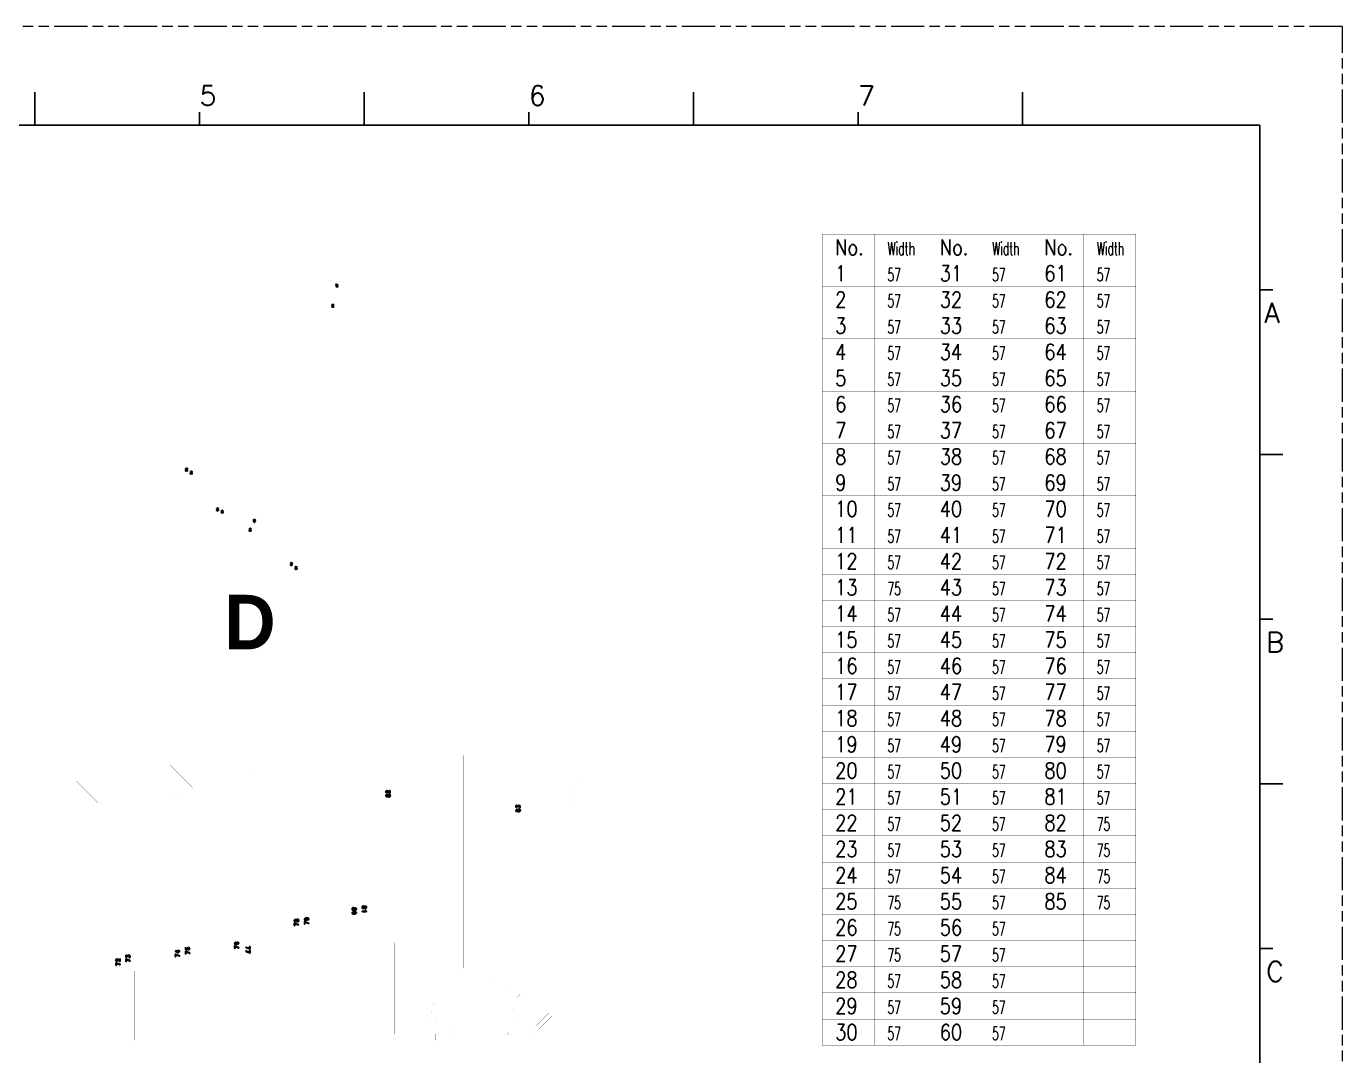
# Model space of a CAD drawing. Extents: x -945 to -170, y -475 to 73.
# Drawn here: x -547.6 to -170.1, y -222.1 to 73 of the extents above; entities that cross this region are included whole.
import ezdxf

# ---------------------------------------------------------------- set-up
doc = ezdxf.new("R2010")
doc.units = 0
doc.linetypes.add('PHANTOM', pattern=[29.5, 9.5, -1.5, 3, -1.5, 3, -1.5, 9.5])
doc.layers.get('0').update_dxf_attribs({"color": 9})
doc.layers.add('0PAPERF', color=2, linetype='PHANTOM', lineweight=0, plot=False)
for name, color, linetype in [('biaozhu3', 6, 'Continuous'), ('d_area', 1, 'Continuous'), ('h_area', 2, 'Continuous')]:
    doc.layers.add(name, color=color, linetype=linetype)
doc.layers.add('DIM', color=3, linetype='Continuous', lineweight=5)
doc.styles.add('SIMPLEX', font='simplex.shx')
doc.styles.get("Standard").update_dxf_attribs({"font": 'txt.shx'})

# ---------------------------------------------------------------- blocks, each defined once
blk = doc.blocks.new('PAD_R6')
at = {"layer": 'biaozhu3', "const_width": 0.5}
blk.add_lwpolyline([(0.25, 0, 1), (-0.25, 0, 1)], format="xyb", close=True, dxfattribs=at)
blk = doc.blocks.new('PAD_R12')
at = {"layer": 'biaozhu3', "const_width": 0.5}
blk.add_lwpolyline([(0.25, 0, 1), (-0.25, 0, 1)], format="xyb", close=True, dxfattribs=at)
blk = doc.blocks.new('PAD_R2')
at = {"layer": 'h_area', "const_width": 0.5}
blk.add_lwpolyline([(0.25, 0, 1), (-0.25, 0, 1)], format="xyb", close=True, dxfattribs=at)

msp = doc.modelspace()

# ---------------------------------------------------------------- linework, layer by layer
for p, q in [((-545.13, 44.66), (-545.13, 54.1)), ((-450.72, 44.66), (-450.72, 54.1)), ((-356.3, 44.66), (-356.3, 54.1)), ((-261.88, 44.66), (-261.88, 54.1)), ((-497.92, 44.66), (-497.92, 48.43)), ((-403.51, 44.66), (-403.51, 48.43)), ((-309.09, 44.66), (-309.09, 48.43)), ((-193.9, 44.66), (-922.8, 44.66)), ((-193.9, -459.53), (-193.9, 44.66)), ((-193.9, -2.55), (-190.13, -2.55)), ((-193.9, -49.76), (-187.29, -49.76)), ((-193.9, -96.97), (-190.13, -96.97)), ((-193.9, -144.18), (-187.29, -144.18)), ((-193.9, -191.38), (-190.13, -191.38))]:
    msp.add_line(p, q)
at = {"layer": '0PAPERF'}
for p, q in [((-170.11, 72.99), (-944.51, 72.99)), ((-170.11, -474.63), (-170.11, 72.99))]:
    msp.add_line(p, q, dxfattribs=at)
at = {"layer": 'biaozhu3', "linetype": 'Continuous', "const_width": 0.075}
for points in [[(-319.4, 13.42), (-319.4, -219.08)], [(-319.4, 13.42), (-229.4, 13.42)], [(-304.4, 13.42), (-304.4, -219.08)], [(-289.4, 13.42), (-289.4, -219.08)], [(-274.4, 13.42), (-274.4, -219.08)], [(-259.4, 13.42), (-259.4, -219.08)], [(-244.4, 13.42), (-244.4, -219.08)], [(-229.4, 13.42), (-229.4, -219.08)], [(-319.4, 5.92), (-229.4, 5.92)], [(-319.4, -1.58), (-229.4, -1.58)], [(-319.4, -9.08), (-229.4, -9.08)], [(-319.4, -16.58), (-229.4, -16.58)], [(-319.4, -24.08), (-229.4, -24.08)], [(-319.4, -31.58), (-229.4, -31.58)], [(-319.4, -39.08), (-229.4, -39.08)], [(-319.4, -46.58), (-229.4, -46.58)], [(-319.4, -54.08), (-229.4, -54.08)], [(-319.4, -61.58), (-229.4, -61.58)], [(-319.4, -69.08), (-229.4, -69.08)], [(-319.4, -76.58), (-229.4, -76.58)], [(-319.4, -84.08), (-229.4, -84.08)], [(-319.4, -91.58), (-229.4, -91.58)], [(-319.4, -99.08), (-229.4, -99.08)], [(-319.4, -106.58), (-229.4, -106.58)], [(-319.4, -114.08), (-229.4, -114.08)], [(-319.4, -121.58), (-229.4, -121.58)], [(-319.4, -129.08), (-229.4, -129.08)], [(-319.4, -136.58), (-229.4, -136.58)], [(-319.4, -144.08), (-229.4, -144.08)], [(-319.4, -151.58), (-229.4, -151.58)], [(-319.4, -159.08), (-229.4, -159.08)], [(-319.4, -166.58), (-229.4, -166.58)], [(-319.4, -174.08), (-229.4, -174.08)], [(-319.4, -181.58), (-229.4, -181.58)], [(-319.4, -189.08), (-229.4, -189.08)], [(-319.4, -196.58), (-229.4, -196.58)], [(-319.4, -204.08), (-229.4, -204.08)], [(-319.4, -211.58), (-229.4, -211.58)], [(-319.4, -219.08), (-229.4, -219.08)]]:
    msp.add_lwpolyline(points, dxfattribs=at)
at = {"layer": 'd_area'}
for p, q in [((-458.65, -1.56), (-458.47, -1.67)), ((-459.77, -6.76), (-459.77, -6.87)), ((-459.59, -6.87), (-459.77, -6.76)), ((-459.77, -6.87), (-459.59, -6.87)), ((-492.64, -65.22), (-492.82, -65.11)), ((-492.82, -65.11), (-492.82, -65.22)), ((-492.82, -65.22), (-492.64, -65.22)), ((-491.29, -65.92), (-491.47, -65.81)), ((-491.47, -65.81), (-491.47, -65.92)), ((-491.47, -65.92), (-491.29, -65.92)), ((-483.26, -71.07), (-483.44, -70.97)), ((-483.44, -70.97), (-483.44, -71.07)), ((-483.44, -71.07), (-483.26, -71.07)), ((-482.32, -69.04), (-482.14, -69.15)), ((-471.45, -80.9), (-471.63, -80.79)), ((-471.63, -80.79), (-471.63, -80.9)), ((-471.63, -80.9), (-471.45, -80.9)), ((-471.45, -81.43), (-471.63, -81.32)), ((-471.63, -81.32), (-471.63, -81.43)), ((-471.63, -81.43), (-471.45, -81.43)), ((-470.1, -82.01), (-470.28, -81.9)), ((-470.28, -81.9), (-470.28, -82.01)), ((-470.28, -82.01), (-470.1, -82.01))]:
    msp.add_line(p, q, dxfattribs=at)
at = {"layer": 'd_area', "linetype": 'Continuous', "const_width": 0.0015}
for points in [[(-515.29, -84.69), (-515.29, 2.78), (-450.38, 2.78), (-450.38, -84.69)], [(-501.79, -84.69), (-501.79, 2.78), (-501.36, 2.78), (-501.36, -84.69)], [(-500.43, -84.69), (-500.43, 2.78), (-500.01, 2.78), (-500.01, -84.69)], [(-493.06, -84.69), (-493.06, 2.78), (-492.63, 2.78), (-492.63, -84.69)], [(-491.71, -84.69), (-491.71, 2.78), (-491.28, 2.78), (-491.28, -84.69)], [(-483.68, -84.69), (-483.68, 2.78), (-483.25, 2.78), (-483.25, -84.69)], [(-482.33, -84.69), (-482.33, 2.78), (-481.9, 2.78), (-481.9, -84.69)], [(-471.87, -84.69), (-471.87, 2.78), (-471.45, 2.78), (-471.45, -84.69)], [(-470.52, -84.69), (-470.52, 2.78), (-470.09, 2.78), (-470.09, -84.69)], [(-460.01, -84.69), (-460.01, 2.78), (-459.59, 2.78), (-459.59, -84.69)], [(-458.66, -84.69), (-458.66, 2.78), (-458.23, 2.78), (-458.23, -84.69)], [(-457.62, -84.69), (-457.62, -38.49), (-457.62, -38.3), (-457.62, 2.78), (-450.38, 2.78), (-450.38, -84.69)]]:
    msp.add_lwpolyline(points, close=True, dxfattribs=at)
for points in [[(-508.79, -84.69), (-508.79, -38.49), (-508.79, -38.3), (-508.79, 2.78), (-502.4, 2.78), (-502.4, -38.3)], [(-499.39, -84.69), (-499.39, -38.49), (-499.39, -38.3), (-499.39, 2.78), (-493.67, 2.78), (-493.67, -38.3)], [(-490.67, -84.69), (-490.67, -38.49), (-490.67, -38.3), (-490.67, 2.78), (-484.3, 2.78), (-484.3, -38.3)], [(-481.29, -84.69), (-481.29, -38.49), (-481.29, -38.3), (-481.29, 2.78), (-472.49, 2.78), (-472.49, -38.3)], [(-469.48, -84.69), (-469.48, -38.49), (-469.48, -38.3), (-469.48, 2.78), (-460.63, 2.78), (-460.63, -38.3)], [(-502.4, -38.49), (-502.4, -84.69), (-508.79, -84.69)], [(-502.4, -38.3), (-502.4, -38.49)], [(-493.67, -38.49), (-493.67, -84.69), (-499.39, -84.69)], [(-493.67, -38.3), (-493.67, -38.49)], [(-484.3, -38.49), (-484.3, -84.69), (-490.67, -84.69)], [(-484.3, -38.3), (-484.3, -38.49)], [(-472.49, -38.49), (-472.49, -84.69), (-481.29, -84.69)], [(-472.49, -38.3), (-472.49, -38.49)], [(-460.63, -38.49), (-460.63, -84.69), (-469.48, -84.69)], [(-460.63, -38.3), (-460.63, -38.49)]]:
    msp.add_lwpolyline(points, dxfattribs=at)
at = {"layer": 'd_area', "linetype": 'Continuous'}
for points in [[(-458.82, -1.21), (-458.82, -0.91, -0.539035), (-458.77, -0.87), (-458.24, -1.09, -1), (-458.27, -1.16), (-458.75, -0.96)], [(-458.75, -0.96), (-458.75, -1.21, -1), (-458.82, -1.21)], [(-460.02, -7.39, -0.379215), (-459.68, -7.2, -0.575806), (-459.45, -7.49, -0.205462), (-459.47, -7.51), (-459.52, -7.53)], [(-459.66, -7.28, -0.597481), (-459.8, -7.55, -0.359221), (-460.02, -7.4, -0.094664), (-460.02, -7.39)], [(-459.52, -7.53, -1.487402), (-459.52, -7.44, 0.775203), (-459.66, -7.28)], [(-501.69, -53.95, -0.647895), (-501.94, -53.9, -0.094664), (-501.95, -53.89)], [(-501.95, -54.48), (-501.95, -54.24, -0.595465), (-501.89, -54.21), (-501.75, -54.3, -1.208199), (-501.42, -54.53)], [(-501.87, -54.31), (-501.87, -54.48, -1), (-501.95, -54.48)], [(-501.74, -53.79, 0.610075), (-501.87, -53.81), (-501.87, -53.88)], [(-501.48, -54.27, 0.372811), (-501.67, -54.31), (-501.67, -54.37, -0.595465), (-501.73, -54.4), (-501.87, -54.31)], [(-501.42, -54.53), (-501.47, -54.55, -1), (-501.5, -54.48, 0.637647), (-501.48, -54.27)], [(-500.59, -54.7, -0.37936), (-500.25, -54.51, -0.57702), (-500.02, -54.8, -0.205462), (-500.04, -54.82), (-500.09, -54.84)], [(-500.23, -54.59, -0.597427), (-500.37, -54.87, -0.35893), (-500.59, -54.71, -0.094664), (-500.59, -54.7)], [(-500.59, -55.31), (-500.59, -55.08, -0.595465), (-500.54, -55.04), (-500.39, -55.14, -1.208199), (-500.07, -55.37)], [(-500.52, -55.14), (-500.52, -55.31, -1), (-500.59, -55.31)], [(-500.12, -55.11, 0.372811), (-500.32, -55.15), (-500.32, -55.2, -0.595465), (-500.38, -55.24), (-500.52, -55.14)], [(-500.09, -54.84, -1.487156), (-500.09, -54.76, 0.775566), (-500.23, -54.59)], [(-500.07, -55.37), (-500.12, -55.39, -1), (-500.15, -55.32, 0.637647), (-500.12, -55.11)], [(-493.07, -65.74, -0.384702), (-492.73, -65.54, -0.472799), (-492.47, -65.76)], [(-492.47, -65.76, -0.401951), (-493.04, -65.82), (-493.07, -65.76, -0.094664), (-493.07, -65.74)], [(-491.68, -66.48, -1), (-491.68, -66.4), (-491.26, -66.4)], [(-491.29, -66.35, -1.522174), (-491.2, -66.35), (-491.13, -66.41, -0.70035), (-491.16, -66.48), (-491.68, -66.48)], [(-491.26, -66.4, -0.067502), (-491.26, -66.4), (-491.29, -66.35)], [(-483.69, -71.72), (-483.69, -71.42, -0.649857), (-483.63, -71.39), (-483.38, -71.61, 0.341965), (-483.17, -71.61)], [(-483.62, -71.5), (-483.62, -71.72, -1), (-483.69, -71.72)], [(-483.1, -71.63, -0.421669), (-483.43, -71.67), (-483.62, -71.5)], [(-483.17, -71.61, 0.57097), (-483.26, -71.48, -1), (-483.26, -71.41)], [(-482.49, -68.65), (-482.49, -68.41, -0.595465), (-482.43, -68.38), (-482.29, -68.47, -1.208199), (-481.96, -68.7)], [(-482.42, -68.48), (-482.42, -68.65, -1), (-482.49, -68.65)], [(-482.02, -68.44, 0.372811), (-482.22, -68.48), (-482.22, -68.54, -0.595465), (-482.27, -68.57), (-482.42, -68.48)], [(-481.96, -68.7), (-482.01, -68.72, -1), (-482.04, -68.65, 0.637647), (-482.02, -68.44)], [(-470.4, -82.6, 0.819199), (-470.22, -82.41, -0.735183), (-470.19, -82.34), (-469.97, -82.36, -0.388557), (-469.93, -82.4), (-469.93, -82.61, -1), (-470.01, -82.61), (-470.01, -82.43), (-470.12, -82.42, -0.644358), (-470.35, -82.69), (-470.43, -82.67, -0.112045), (-470.44, -82.66), (-470.49, -82.62, -0.126661), (-470.5, -82.61), (-470.53, -82.54, -0.094664), (-470.53, -82.53)], [(-470.41, -82.32, -1), (-470.38, -82.39, 0.637647), (-470.4, -82.6)]]:
    msp.add_lwpolyline(points, format="xyb", dxfattribs=at)
for points in [[(-458.8, -1.55, -0.761025), (-458.78, -1.48), (-458.47, -1.48), (-458.47, -1.41, -1), (-458.4, -1.41), (-458.4, -1.48), (-458.26, -1.48, -1), (-458.26, -1.56), (-458.4, -1.56), (-458.4, -1.73, -0.589154), (-458.45, -1.76)], [(-459.99, -6.94, -1), (-459.99, -6.87), (-459.85, -6.87), (-459.85, -6.69, -0.589154), (-459.79, -6.66), (-459.44, -6.87, -0.761025), (-459.46, -6.94), (-459.77, -6.94), (-459.77, -7.01, -1), (-459.85, -7.01), (-459.85, -6.94)], [(-493.03, -65.3, -1), (-493.03, -65.22), (-492.9, -65.22), (-492.9, -65.05, -0.589154), (-492.84, -65.02), (-492.49, -65.23, -0.761025), (-492.51, -65.3), (-492.82, -65.3), (-492.82, -65.37, -1), (-492.9, -65.37), (-492.9, -65.3)], [(-493, -65.74), (-492.98, -65.78, 0.272408), (-492.56, -65.78, 0.311748), (-492.56, -65.66, 0.272415), (-492.98, -65.66), (-493, -65.71)], [(-491.68, -66, -1), (-491.68, -65.92), (-491.54, -65.92), (-491.54, -65.74, -0.589154), (-491.49, -65.71), (-491.14, -65.93, -0.761025), (-491.16, -66), (-491.47, -66), (-491.47, -66.07, -1), (-491.54, -66.07), (-491.54, -66)], [(-483.66, -71.15, -1), (-483.66, -71.07), (-483.52, -71.07), (-483.52, -70.9, -0.589154), (-483.46, -70.87), (-483.11, -71.08, -0.761025), (-483.13, -71.15), (-483.44, -71.15), (-483.44, -71.22, -1), (-483.52, -71.22), (-483.52, -71.15)], [(-482.47, -69.03, -0.761025), (-482.45, -68.96), (-482.14, -68.96), (-482.14, -68.89, -1), (-482.07, -68.89), (-482.07, -68.96), (-481.93, -68.96, -1), (-481.93, -69.04), (-482.07, -69.04), (-482.07, -69.21, -0.589154), (-482.12, -69.25)], [(-471.85, -80.98, -1), (-471.85, -80.9), (-471.71, -80.9), (-471.71, -80.73, -0.589154), (-471.65, -80.69), (-471.3, -80.91, -0.761025), (-471.32, -80.98), (-471.63, -80.98), (-471.63, -81.05, -1), (-471.71, -81.05), (-471.71, -80.98)], [(-471.85, -81.5, -1), (-471.85, -81.43), (-471.71, -81.43), (-471.71, -81.25, -0.589154), (-471.65, -81.22), (-471.3, -81.43, -0.761025), (-471.32, -81.5), (-471.63, -81.5), (-471.63, -81.57, -1), (-471.71, -81.57), (-471.71, -81.5)], [(-470.49, -82.08, -1), (-470.49, -82.01), (-470.36, -82.01), (-470.36, -81.83, -0.589154), (-470.3, -81.8), (-469.95, -82.01, -0.761025), (-469.97, -82.08), (-470.28, -82.08), (-470.28, -82.15, -1), (-470.36, -82.15), (-470.36, -82.08)]]:
    msp.add_lwpolyline(points, format="xyb", close=True, dxfattribs=at)
for points in [[(-458.47, -1.67), (-458.47, -1.56), (-458.65, -1.56)], [(-482.14, -69.15), (-482.14, -69.04), (-482.32, -69.04)]]:
    msp.add_lwpolyline(points, dxfattribs=at)
at = {"layer": 'd_area'}
for centre, radius in [((-459.82, -7.38), 0.113), ((-501.54, -53.84), 0.114), ((-500.39, -54.69), 0.113)]:
    msp.add_circle(centre, radius, dxfattribs=at)
for centre, radius, start, end in [((-501.8, -53.84), 0.153, 44.4977, 195.9025), ((-501.8, -53.85), 0.0779, 204.1519, 43.2244), ((-501.53, -53.84), 0.195, 213.0455, 146.9545), ((-483.25, -71.57), 0.164, 337.0464, 92.2276), ((-470.36, -82.49), 0.177, 106.4928, 191.8565)]:
    msp.add_arc(centre, radius, start, end, dxfattribs=at)
at = {"layer": 'h_area'}
msp.add_line((-504.51, -192.17), (-504.13, -192.41), dxfattribs=at)
at = {"layer": 'h_area', "linetype": 'Continuous', "const_width": 0.0032}
for points in [[(-533.3, -217.68), (-533.3, -135.97), (-372.55, -135.97), (-372.55, -217.68), (-533.3, -217.68), (-533.3, -143.3)], [(-533.3, -137.36), (-533.3, -136.07)], [(-533.3, -141.44), (-533.3, -140.15)]]:
    msp.add_lwpolyline(points, dxfattribs=at)
for points in [[(-533.3, -136.07), (-518.17, -151.21, -0.199018), (-517.8, -152.1), (-517.8, -217.68), (-518.71, -217.68), (-518.71, -152.1, 0.199038), (-518.81, -151.85), (-533.3, -137.36)], [(-383.32, -135.97), (-388.86, -141.5, 0.198846), (-392.14, -149.42), (-392.14, -217.68), (-405.25, -217.68)], [(-405.25, -217.68), (-403.81, -216.25, -0.055617), (-402.64, -215.72, 0.115716), (-400.62, -214.46), (-396.85, -210.69, 0.175697), (-395.34, -207.46), (-395.32, -135.97), (-383.32, -135.97)], [(-533.3, -140.15), (-521.06, -152.4, -0.198918), (-520.69, -153.29), (-520.69, -217.68), (-521.6, -217.68), (-521.6, -153.29, 0.198957), (-521.7, -153.05), (-533.3, -141.44)], [(-533.3, -143.3), (-523.09, -153.51, -0.148094), (-522.91, -153.94), (-522.91, -217.68), (-533.3, -217.68)]]:
    msp.add_lwpolyline(points, format="xyb", dxfattribs=at)
for points in [[(-531.56, -135.97), (-518.24, -135.97), (-506.07, -148.14, -0.198832), (-505.84, -148.7), (-505.84, -217.68), (-516.49, -217.68), (-516.5, -151.37, 0.198741), (-516.73, -150.8)], [(-516.39, -135.97), (-515.1, -135.97), (-503.99, -147.08, -0.198825), (-503.62, -147.97), (-503.62, -217.68), (-504.53, -217.68), (-504.53, -147.97, 0.198838), (-504.63, -147.73)], [(-512.31, -135.97), (-511.02, -135.97), (-501.1, -145.89, -0.198731), (-500.74, -146.78), (-500.74, -217.68), (-501.65, -217.68), (-501.65, -146.78, 0.198773), (-501.75, -146.53)], [(-509.18, -135.97), (-496.49, -135.97), (-489.03, -143.43, -0.139045), (-488.86, -143.84), (-488.86, -217.68), (-499.43, -217.68), (-499.43, -146.45, 0.198862), (-499.95, -145.2)], [(-494.64, -135.97), (-493.35, -135.97), (-487.01, -142.31, -0.198922), (-486.64, -143.2), (-486.64, -217.68), (-487.55, -217.68), (-487.55, -143.2, 0.198971), (-487.66, -142.95)], [(-490.56, -135.97), (-489.27, -135.97), (-484.13, -141.11, -0.19879), (-483.76, -142), (-483.76, -217.68), (-484.67, -217.68), (-484.67, -142, 0.198847), (-484.77, -141.76)], [(-487.42, -135.97), (-471.73, -135.97), (-471.73, -217.68), (-482.45, -217.68), (-482.45, -141.27, 0.198741), (-482.69, -140.71)], [(-441.93, -217.68), (-441.92, -135.97), (-422.33, -135.97), (-422.33, -197), (-431.02, -205.69, 0.388426), (-431.33, -212.72, -0.175909), (-430.17, -215.92, 0.014822), (-430.17, -216.09), (-430.17, -217.68)], [(-430.42, -211.91, -0.385644), (-430.16, -206.55), (-421.12, -197.51), (-421.12, -135.97), (-413.12, -135.97), (-413.12, -199.15, -0.1997), (-414.29, -201.99), (-424.36, -212.06, 0.169534), (-425.7, -215.92), (-425.7, -217.68), (-428.96, -217.68), (-428.96, -215.92, 0.175908), (-430.4, -211.94, -0.006166)], [(-424.18, -217.68), (-424.18, -215.31, -0.199885), (-423.7, -214.16), (-411.92, -202.38), (-411.92, -135.97), (-408.67, -135.97), (-408.67, -203.05, -0.199885), (-409.14, -204.2), (-420.92, -215.98), (-420.92, -217.68)], [(-419.73, -217.68), (-419.73, -217.06, -0.198726), (-419.32, -216.07), (-407, -203.74), (-407, -135.97), (-405.8, -135.97), (-405.8, -203.99, -0.201182), (-405.97, -204.42), (-418.47, -216.91, 0.198752), (-418.53, -217.06), (-418.53, -217.68)], [(-411.5, -217.68), (-409.32, -215.51, 0.164784), (-408.29, -211.13, -0.221863), (-407.14, -207.95), (-404.54, -205.34), (-404.54, -135.97), (-396.54, -135.97), (-396.54, -207, -0.199339), (-397.71, -209.83), (-401.48, -213.6, -0.119014), (-403.08, -214.58, 0.058918), (-404.57, -215.28), (-406.97, -217.68)]]:
    msp.add_lwpolyline(points, format="xyb", close=True, dxfattribs=at)
for points in [[(-470.42, -217.68), (-470.42, -135.97), (-469.5, -135.97), (-469.5, -217.68)], [(-467.53, -217.68), (-467.53, -135.97), (-466.62, -135.97), (-466.62, -217.68)], [(-465.32, -217.68), (-465.32, -135.97), (-455.48, -135.97), (-455.48, -217.68)], [(-454.17, -217.68), (-454.17, -135.97), (-453.26, -135.97), (-453.26, -217.68)], [(-451.29, -217.68), (-451.29, -135.97), (-450.38, -135.97), (-450.38, -217.68)], [(-449.07, -217.68), (-449.07, -135.97), (-445.53, -135.97), (-445.52, -217.68)], [(-444.33, -217.68), (-444.33, -135.97), (-443.13, -135.97), (-443.13, -217.68)]]:
    msp.add_lwpolyline(points, close=True, dxfattribs=at)
at = {"layer": 'h_area', "linetype": 'Continuous'}
for points in [[(-444.53, -146.51, -0.688649), (-443.98, -146.12), (-443.81, -146.22), (-443.41, -146.56)], [(-444.18, -146.77, -0.327904), (-444.52, -146.55, -0.133645), (-444.53, -146.51)], [(-444.37, -146.35, 0.57097), (-444.18, -146.61, -1), (-444.18, -146.77)], [(-443.41, -146.56), (-443.41, -146.1, -1), (-443.25, -146.1), (-443.25, -146.74, -0.649857), (-443.38, -146.8), (-443.91, -146.35, 0.341965), (-444.37, -146.35)], [(-443.98, -147.76, -0.647895), (-444.52, -147.66, -0.094664), (-444.53, -147.63)], [(-444.1, -147.43, 0.610075), (-444.37, -147.46), (-444.37, -147.61)], [(-407.2, -150.87), (-407.2, -150.37, -0.595465), (-407.07, -150.3), (-406.77, -150.5, -1.208199), (-406.07, -150.99)], [(-407.04, -150.52), (-407.04, -150.87, -1), (-407.2, -150.87)], [(-406.19, -150.44, 0.372811), (-406.61, -150.53), (-406.61, -150.64, -0.595465), (-406.73, -150.71), (-407.04, -150.52)], [(-406.07, -150.99), (-406.18, -151.04, -1), (-406.24, -150.89, 0.637647), (-406.19, -150.44)], [(-406.65, -151.99, -0.647895), (-407.19, -151.88, -0.094664), (-407.2, -151.86)], [(-406.76, -151.66, 0.610075), (-407.04, -151.69), (-407.04, -151.84)], [(-454.2, -180.11, -0.871214), (-453.46, -179.79, -0.486257), (-452.98, -179.76)], [(-452.98, -179.76, -0.461965), (-453.16, -180.37, -0.324873), (-453.46, -180.25, -0.596177), (-454.19, -180.14, -0.094664), (-454.2, -180.11)], [(-454.2, -181.19, -0.384702), (-453.46, -180.74, -0.472799), (-452.92, -181.21)], [(-452.92, -181.21, -0.401951), (-454.14, -181.35), (-454.19, -181.21, -0.094664), (-454.2, -181.19)], [(-453.11, -179.85, 0.425265), (-453.35, -179.91), (-453.38, -180.02)], [(-453.38, -180.02), (-453.35, -180.13, 0.42514), (-453.11, -180.19)], [(-451.31, -179.64, -0.871214), (-450.58, -179.32, -0.486257), (-450.09, -179.29)], [(-450.09, -179.29, -0.461965), (-450.27, -179.9, -0.324873), (-450.58, -179.77, -0.596177), (-451.31, -179.66, -0.094664), (-451.31, -179.64)], [(-451.23, -180.79, -1), (-451.23, -180.63), (-450.33, -180.63)], [(-450.39, -180.52, -1.522174), (-450.21, -180.52), (-450.06, -180.65, -0.70035), (-450.11, -180.79), (-451.23, -180.79)], [(-450.23, -179.38, 0.425265), (-450.46, -179.44), (-450.49, -179.54)], [(-450.49, -179.54), (-450.46, -179.65, 0.42514), (-450.23, -179.71)], [(-450.33, -180.63, -0.067502), (-450.34, -180.61), (-450.39, -180.52)], [(-470.21, -183.54, -0.647895), (-470.76, -183.43, -0.094664), (-470.76, -183.4)], [(-470.76, -184.75), (-470.76, -184.11, -0.539035), (-470.65, -184.04), (-469.53, -184.5, -1), (-469.59, -184.64), (-470.6, -184.23)], [(-470.6, -184.23), (-470.6, -184.75, -1), (-470.76, -184.75)], [(-470.33, -183.21, 0.610075), (-470.6, -183.24), (-470.6, -183.39)], [(-467.88, -182.91, -0.37936), (-467.14, -182.51, -0.57702), (-466.65, -183.12, -0.205462), (-466.7, -183.16), (-466.8, -183.21)], [(-467.09, -182.68, -0.597427), (-467.4, -183.26, -0.35893), (-467.87, -182.94, -0.094664), (-467.88, -182.91)], [(-467.88, -184.3), (-467.88, -183.66, -0.539035), (-467.77, -183.59), (-466.65, -184.04, -1), (-466.71, -184.19), (-467.72, -183.78)], [(-467.72, -183.78), (-467.72, -184.3, -1), (-467.88, -184.3)], [(-466.8, -183.21, -1.487156), (-466.79, -183.03, 0.775566), (-467.09, -182.68)], [(-501.99, -191.64), (-501.99, -191.19, -1), (-501.83, -191.19), (-501.83, -191.57), (-501.59, -191.59, -0.52382), (-501.24, -191.02)], [(-500.99, -191.21, 0.819045), (-501.38, -191.63, -0.735183), (-501.44, -191.77), (-501.92, -191.72, -0.388557), (-501.99, -191.64)], [(-501.99, -192.85), (-501.99, -192.22, -0.539035), (-501.88, -192.14), (-500.76, -192.6, -1), (-500.82, -192.75), (-501.83, -192.33)], [(-501.83, -192.33), (-501.83, -192.85, -1), (-501.99, -192.85)], [(-500.97, -191.81, -1), (-501.04, -191.66, 0.637647), (-500.99, -191.21)], [(-486.62, -189.89, -0.421647), (-487.84, -190.06), (-487.89, -189.92, -0.094664), (-487.9, -189.89)], [(-487.9, -191.33), (-487.9, -190.69, -0.539035), (-487.79, -190.62), (-486.67, -191.07, -1), (-486.73, -191.22), (-487.74, -190.81)], [(-487.74, -190.81), (-487.74, -191.33, -1), (-487.9, -191.33)], [(-487.69, -189.54, -1.487402), (-487.7, -189.72, 0.775203), (-487.41, -190.07)], [(-484.64, -191.07, -1), (-484.58, -190.92), (-483.57, -191.34)], [(-484.64, -192.19, -1), (-484.58, -192.04), (-483.57, -192.46)], [(-483.57, -191.34), (-483.57, -190.82, -1), (-483.41, -190.82), (-483.41, -191.45, -0.539035), (-483.52, -191.53), (-484.64, -191.07)], [(-483.57, -192.46), (-483.57, -191.94, -1), (-483.41, -191.94), (-483.41, -192.57, -0.539035), (-483.52, -192.65), (-484.64, -192.19)], [(-521.94, -194.79, -0.688649), (-521.4, -194.4), (-521.22, -194.5), (-520.82, -194.84)], [(-521.6, -195.05, -0.327904), (-521.93, -194.83, -0.133645), (-521.94, -194.79)], [(-521.94, -196.14), (-521.94, -195.5, -0.539035), (-521.83, -195.42), (-520.71, -195.88, -1), (-520.77, -196.03), (-521.78, -195.61)], [(-521.78, -195.61), (-521.78, -196.14, -1), (-521.94, -196.14)], [(-521.78, -194.63, 0.57097), (-521.6, -194.89, -1), (-521.6, -195.05)], [(-520.82, -194.84), (-520.82, -194.38, -1), (-520.66, -194.38), (-520.66, -195.01, -0.649857), (-520.79, -195.08), (-521.32, -194.62, 0.341965), (-521.78, -194.63)], [(-519.06, -193.83), (-519.06, -193.33, -0.595465), (-518.93, -193.26), (-518.63, -193.46, -1.208199), (-517.93, -193.95)], [(-518.9, -193.48), (-518.9, -193.83, -1), (-519.06, -193.83)], [(-519.06, -195.04), (-519.06, -194.41, -0.539035), (-518.95, -194.33), (-517.83, -194.79, -1), (-517.89, -194.93), (-518.9, -194.52)], [(-518.9, -194.52), (-518.9, -195.04, -1), (-519.06, -195.04)], [(-518.06, -193.4, 0.372811), (-518.47, -193.49), (-518.47, -193.6, -0.595465), (-518.59, -193.67), (-518.9, -193.48)], [(-517.93, -193.95), (-518.04, -194, -1), (-518.1, -193.85, 0.637647), (-518.06, -193.4)], [(-504.88, -193.67), (-504.88, -193.03, -0.539035), (-504.77, -192.96), (-503.65, -193.41, -1), (-503.71, -193.56), (-504.72, -193.15)], [(-504.72, -193.15), (-504.72, -193.67, -1), (-504.88, -193.67)]]:
    msp.add_lwpolyline(points, format="xyb", dxfattribs=at)
for points in [[(-454.04, -181.17), (-454, -181.27, 0.272408), (-453.11, -181.27, 0.311748), (-453.11, -181.01, 0.272415), (-454, -181.01), (-454.04, -181.11)], [(-504.84, -192.16, -0.761025), (-504.8, -192.01), (-504.13, -192.01), (-504.13, -191.86, -1), (-503.97, -191.86), (-503.97, -192.01), (-503.68, -192.01, -1), (-503.68, -192.17), (-503.97, -192.17), (-503.97, -192.55, -0.589154), (-504.09, -192.62)]]:
    msp.add_lwpolyline(points, format="xyb", close=True, dxfattribs=at)
msp.add_lwpolyline([(-504.13, -192.41), (-504.13, -192.17), (-504.51, -192.17)], dxfattribs=at)
at = {"layer": 'h_area'}
for centre, radius in [((-443.65, -147.54), 0.242), ((-406.32, -151.76), 0.242), ((-453.79, -180.02), 0.242), ((-450.91, -179.54), 0.242), ((-469.89, -183.31), 0.242), ((-467.45, -182.89), 0.241), ((-487.05, -189.87), 0.241)]:
    msp.add_circle(centre, radius, dxfattribs=at)
for centre, radius, start, end in [((-444.21, -147.54), 0.326, 44.4977, 195.9025), ((-443.63, -147.54), 0.417, 213.0455, 146.9545), ((-444.22, -147.55), 0.166, 204.1519, 43.2244), ((-406.88, -151.77), 0.326, 44.4977, 195.9025), ((-406.88, -151.77), 0.166, 204.1519, 43.2244), ((-406.3, -151.76), 0.417, 213.0455, 146.9545), ((-453.41, -180.02), 0.341, 330.4443, 29.5557), ((-450.52, -179.54), 0.341, 330.4443, 29.5557), ((-470.45, -183.31), 0.326, 44.4977, 195.9025), ((-470.45, -183.32), 0.166, 204.1519, 43.2244), ((-469.86, -183.31), 0.417, 213.0455, 146.9545), ((-501.16, -191.43), 0.421, 296.5451, 100.7626), ((-487.59, -189.84), 0.315, 108.9552, 189.1018), ((-487.09, -189.87), 0.373, 90.0198, 213.4486), ((-487.03, -189.9), 0.408, 0.7979, 99.5416)]:
    msp.add_arc(centre, radius, start, end, dxfattribs=at)

# ---------------------------------------------------------------- block references
at = {"layer": 'biaozhu3', "xscale": 0.07500000000000001, "yscale": 0.07500000000000001, "zscale": 7.5}
for p in [(-319.4, 13.42), (-319.4, 13.42), (-304.4, 13.42), (-289.4, 13.42), (-274.4, 13.42), (-259.4, 13.42), (-244.4, 13.42), (-229.4, 13.42), (-229.4, 13.42), (-319.4, 5.92), (-229.4, 5.92), (-319.4, -1.58), (-229.4, -1.58), (-319.4, -9.08), (-229.4, -9.08), (-319.4, -16.58), (-229.4, -16.58), (-319.4, -24.08), (-229.4, -24.08), (-319.4, -31.58), (-229.4, -31.58), (-319.4, -39.08), (-229.4, -39.08), (-319.4, -46.58), (-229.4, -46.58), (-319.4, -54.08), (-229.4, -54.08), (-319.4, -61.58), (-229.4, -61.58), (-319.4, -69.08), (-229.4, -69.08), (-319.4, -76.58), (-229.4, -76.58), (-319.4, -84.08), (-229.4, -84.08), (-319.4, -91.58), (-229.4, -91.58), (-319.4, -99.08), (-229.4, -99.08), (-319.4, -106.58), (-229.4, -106.58), (-319.4, -114.08), (-229.4, -114.08), (-319.4, -121.58), (-229.4, -121.58), (-319.4, -129.08), (-229.4, -129.08), (-319.4, -136.58), (-229.4, -136.58), (-319.4, -144.08), (-229.4, -144.08), (-319.4, -151.58), (-229.4, -151.58), (-319.4, -159.08), (-229.4, -159.08), (-319.4, -166.58), (-229.4, -166.58), (-319.4, -174.08), (-229.4, -174.08), (-319.4, -181.58), (-229.4, -181.58), (-319.4, -189.08), (-229.4, -189.08), (-319.4, -196.58), (-229.4, -196.58), (-319.4, -204.08), (-229.4, -204.08), (-319.4, -211.58), (-229.4, -211.58), (-319.4, -219.08), (-319.4, -219.08), (-304.4, -219.08), (-289.4, -219.08), (-274.4, -219.08), (-259.4, -219.08), (-244.4, -219.08), (-229.4, -219.08), (-229.4, -219.08)]:
    msp.add_blockref('PAD_R12', p, dxfattribs=at)
at = {"layer": 'd_area', "xscale": 0.0015, "yscale": 0.0015, "zscale": 1.5}
for p in [(-502.4, -38.3), (-502.4, -38.3), (-502.4, -38.49), (-502.4, -38.49), (-493.67, -38.3), (-493.67, -38.3), (-493.67, -38.49), (-493.67, -38.49), (-484.3, -38.3), (-484.3, -38.3), (-484.3, -38.49), (-484.3, -38.49), (-472.49, -38.3), (-472.49, -38.3), (-472.49, -38.49), (-472.49, -38.49), (-460.63, -38.3), (-460.63, -38.3), (-460.63, -38.49), (-460.63, -38.49), (-508.79, -84.69), (-508.79, -84.69), (-499.39, -84.69), (-499.39, -84.69), (-490.67, -84.69), (-490.67, -84.69), (-481.29, -84.69), (-481.29, -84.69), (-469.48, -84.69), (-469.48, -84.69)]:
    msp.add_blockref('PAD_R6', p, dxfattribs=at)
at = {"layer": 'h_area', "xscale": 0.0032, "yscale": 0.0032, "zscale": 3.2}
for p in [(-533.3, -136.07), (-533.3, -136.07), (-533.3, -137.36), (-533.3, -137.36), (-383.32, -135.97), (-383.32, -135.97), (-533.3, -140.15), (-533.3, -140.15), (-533.3, -141.44), (-533.3, -141.44), (-533.3, -143.3), (-533.3, -143.3), (-533.3, -217.68), (-533.3, -217.68), (-405.25, -217.68), (-405.25, -217.68)]:
    msp.add_blockref('PAD_R2', p, dxfattribs=at)

# ---------------------------------------------------------------- texts
at = {"style": 'SIMPLEX'}
for s, height, p in [('5', 5.66, (-497.92, 50.32)), ('6', 5.66, (-403.51, 50.32)), ('7', 5.66, (-309.09, 50.32)), ('A', 5.74, (-192.61, -11.99)), ('B', 5.74, (-192.07, -106.41)), ('C', 5.74, (-192.07, -200.83))]:
    msp.add_text(s, height=height, dxfattribs=at).set_placement(p)
at = {"layer": 'biaozhu3'}
for s, height, width, p in [('No.', 4.5, 0.833333, (-315.65, 7.42)), ('Width', 3.75, 0.6, (-300.65, 7.42)), ('No.', 4.5, 0.833333, (-285.65, 7.42)), ('Width', 3.75, 0.6, (-270.65, 7.42)), ('No.', 4.5, 0.833333, (-255.65, 7.42)), ('Width', 3.75, 0.6, (-240.65, 7.42)), ('1', 4.5, 0.833333, (-315.65, -0.08)), ('31', 4.5, 0.833333, (-285.65, -0.08)), ('61', 4.5, 0.833333, (-255.65, -0.08)), ('57', 3.75, 0.6, (-300.65, -0.08)), ('57', 3.75, 0.6, (-270.65, -0.08)), ('57', 3.75, 0.6, (-240.65, -0.08)), ('2', 4.5, 0.833333, (-315.65, -7.58)), ('32', 4.5, 0.833333, (-285.65, -7.58)), ('62', 4.5, 0.833333, (-255.65, -7.58)), ('57', 3.75, 0.6, (-300.65, -7.58)), ('57', 3.75, 0.6, (-270.65, -7.58)), ('57', 3.75, 0.6, (-240.65, -7.58)), ('3', 4.5, 0.833333, (-315.65, -15.08)), ('33', 4.5, 0.833333, (-285.65, -15.08)), ('63', 4.5, 0.833333, (-255.65, -15.08)), ('57', 3.75, 0.6, (-300.65, -15.08)), ('57', 3.75, 0.6, (-270.65, -15.08)), ('57', 3.75, 0.6, (-240.65, -15.08)), ('4', 4.5, 0.833333, (-315.65, -22.58)), ('57', 3.75, 0.6, (-300.65, -22.58)), ('34', 4.5, 0.833333, (-285.65, -22.58)), ('57', 3.75, 0.6, (-270.65, -22.58)), ('64', 4.5, 0.833333, (-255.65, -22.58)), ('57', 3.75, 0.6, (-240.65, -22.58)), ('5', 4.5, 0.833333, (-315.65, -30.08)), ('57', 3.75, 0.6, (-300.65, -30.08)), ('35', 4.5, 0.833333, (-285.65, -30.08)), ('57', 3.75, 0.6, (-270.65, -30.08)), ('65', 4.5, 0.833333, (-255.65, -30.08)), ('57', 3.75, 0.6, (-240.65, -30.08)), ('6', 4.5, 0.833333, (-315.65, -37.58)), ('57', 3.75, 0.6, (-300.65, -37.58)), ('36', 4.5, 0.833333, (-285.65, -37.58)), ('57', 3.75, 0.6, (-270.65, -37.58)), ('66', 4.5, 0.833333, (-255.65, -37.58)), ('57', 3.75, 0.6, (-240.65, -37.58)), ('7', 4.5, 0.833333, (-315.65, -45.08)), ('57', 3.75, 0.6, (-300.65, -45.08)), ('37', 4.5, 0.833333, (-285.65, -45.08)), ('57', 3.75, 0.6, (-270.65, -45.08)), ('67', 4.5, 0.833333, (-255.65, -45.08)), ('57', 3.75, 0.6, (-240.65, -45.08)), ('8', 4.5, 0.833333, (-315.65, -52.58)), ('57', 3.75, 0.6, (-300.65, -52.58)), ('38', 4.5, 0.833333, (-285.65, -52.58)), ('57', 3.75, 0.6, (-270.65, -52.58)), ('68', 4.5, 0.833333, (-255.65, -52.58)), ('57', 3.75, 0.6, (-240.65, -52.58)), ('9', 4.5, 0.833333, (-315.65, -60.08)), ('57', 3.75, 0.6, (-300.65, -60.08)), ('39', 4.5, 0.833333, (-285.65, -60.08)), ('57', 3.75, 0.6, (-270.65, -60.08)), ('69', 4.5, 0.833333, (-255.65, -60.08)), ('57', 3.75, 0.6, (-240.65, -60.08)), ('10', 4.5, 0.833333, (-315.65, -67.58)), ('57', 3.75, 0.6, (-300.65, -67.58)), ('40', 4.5, 0.833333, (-285.65, -67.58)), ('57', 3.75, 0.6, (-270.65, -67.58)), ('70', 4.5, 0.833333, (-255.65, -67.58)), ('57', 3.75, 0.6, (-240.65, -67.58)), ('11', 4.5, 0.833333, (-315.65, -75.08)), ('57', 3.75, 0.6, (-300.65, -75.08)), ('41', 4.5, 0.833333, (-285.65, -75.08)), ('57', 3.75, 0.6, (-270.65, -75.08)), ('71', 4.5, 0.833333, (-255.65, -75.08)), ('57', 3.75, 0.6, (-240.65, -75.08)), ('12', 4.5, 0.833333, (-315.65, -82.58)), ('57', 3.75, 0.6, (-300.65, -82.58)), ('42', 4.5, 0.833333, (-285.65, -82.58)), ('57', 3.75, 0.6, (-270.65, -82.58)), ('72', 4.5, 0.833333, (-255.65, -82.58)), ('57', 3.75, 0.6, (-240.65, -82.58)), ('13', 4.5, 0.833333, (-315.65, -90.08)), ('75', 3.75, 0.6, (-300.65, -90.08)), ('43', 4.5, 0.833333, (-285.65, -90.08)), ('57', 3.75, 0.6, (-270.65, -90.08)), ('73', 4.5, 0.833333, (-255.65, -90.08)), ('57', 3.75, 0.6, (-240.65, -90.08)), ('14', 4.5, 0.833333, (-315.65, -97.58)), ('57', 3.75, 0.6, (-300.65, -97.58)), ('44', 4.5, 0.833333, (-285.65, -97.58)), ('57', 3.75, 0.6, (-270.65, -97.58)), ('74', 4.5, 0.833333, (-255.65, -97.58)), ('57', 3.75, 0.6, (-240.65, -97.58)), ('15', 4.5, 0.833333, (-315.65, -105.08)), ('57', 3.75, 0.6, (-300.65, -105.08)), ('45', 4.5, 0.833333, (-285.65, -105.08)), ('57', 3.75, 0.6, (-270.65, -105.08)), ('75', 4.5, 0.833333, (-255.65, -105.08)), ('57', 3.75, 0.6, (-240.65, -105.08)), ('16', 4.5, 0.833333, (-315.65, -112.58)), ('57', 3.75, 0.6, (-300.65, -112.58)), ('46', 4.5, 0.833333, (-285.65, -112.58)), ('57', 3.75, 0.6, (-270.65, -112.58)), ('76', 4.5, 0.833333, (-255.65, -112.58)), ('57', 3.75, 0.6, (-240.65, -112.58)), ('17', 4.5, 0.833333, (-315.65, -120.08)), ('57', 3.75, 0.6, (-300.65, -120.08)), ('47', 4.5, 0.833333, (-285.65, -120.08)), ('57', 3.75, 0.6, (-270.65, -120.08)), ('77', 4.5, 0.833333, (-255.65, -120.08)), ('57', 3.75, 0.6, (-240.65, -120.08)), ('18', 4.5, 0.833333, (-315.65, -127.58)), ('57', 3.75, 0.6, (-300.65, -127.58)), ('48', 4.5, 0.833333, (-285.65, -127.58)), ('57', 3.75, 0.6, (-270.65, -127.58)), ('78', 4.5, 0.833333, (-255.65, -127.58)), ('57', 3.75, 0.6, (-240.65, -127.58)), ('19', 4.5, 0.833333, (-315.65, -135.08)), ('57', 3.75, 0.6, (-300.65, -135.08)), ('49', 4.5, 0.833333, (-285.65, -135.08)), ('57', 3.75, 0.6, (-270.65, -135.08)), ('79', 4.5, 0.833333, (-255.65, -135.08)), ('57', 3.75, 0.6, (-240.65, -135.08)), ('20', 4.5, 0.833333, (-315.65, -142.58)), ('57', 3.75, 0.6, (-300.65, -142.58)), ('50', 4.5, 0.833333, (-285.65, -142.58)), ('57', 3.75, 0.6, (-270.65, -142.58)), ('80', 4.5, 0.833333, (-255.65, -142.58)), ('57', 3.75, 0.6, (-240.65, -142.58)), ('21', 4.5, 0.833333, (-315.65, -150.08)), ('57', 3.75, 0.6, (-300.65, -150.08)), ('51', 4.5, 0.833333, (-285.65, -150.08)), ('57', 3.75, 0.6, (-270.65, -150.08)), ('81', 4.5, 0.833333, (-255.65, -150.08)), ('57', 3.75, 0.6, (-240.65, -150.08)), ('22', 4.5, 0.833333, (-315.65, -157.58)), ('57', 3.75, 0.6, (-300.65, -157.58)), ('52', 4.5, 0.833333, (-285.65, -157.58)), ('57', 3.75, 0.6, (-270.65, -157.58)), ('82', 4.5, 0.833333, (-255.65, -157.58)), ('75', 3.75, 0.6, (-240.65, -157.58)), ('23', 4.5, 0.833333, (-315.65, -165.08)), ('57', 3.75, 0.6, (-300.65, -165.08)), ('53', 4.5, 0.833333, (-285.65, -165.08)), ('57', 3.75, 0.6, (-270.65, -165.08)), ('83', 4.5, 0.833333, (-255.65, -165.08)), ('75', 3.75, 0.6, (-240.65, -165.08)), ('24', 4.5, 0.833333, (-315.65, -172.58)), ('57', 3.75, 0.6, (-300.65, -172.58)), ('54', 4.5, 0.833333, (-285.65, -172.58)), ('57', 3.75, 0.6, (-270.65, -172.58)), ('84', 4.5, 0.833333, (-255.65, -172.58)), ('75', 3.75, 0.6, (-240.65, -172.58)), ('25', 4.5, 0.833333, (-315.65, -180.08)), ('75', 3.75, 0.6, (-300.65, -180.08)), ('55', 4.5, 0.833333, (-285.65, -180.08)), ('57', 3.75, 0.6, (-270.65, -180.08)), ('85', 4.5, 0.833333, (-255.65, -180.08)), ('75', 3.75, 0.6, (-240.65, -180.08)), ('26', 4.5, 0.833333, (-315.65, -187.58)), ('75', 3.75, 0.6, (-300.65, -187.58)), ('56', 4.5, 0.833333, (-285.65, -187.58)), ('57', 3.75, 0.6, (-270.65, -187.58)), ('27', 4.5, 0.833333, (-315.65, -195.08)), ('75', 3.75, 0.6, (-300.65, -195.08)), ('57', 4.5, 0.833333, (-285.65, -195.08)), ('57', 3.75, 0.6, (-270.65, -195.08)), ('28', 4.5, 0.833333, (-315.65, -202.58)), ('57', 3.75, 0.6, (-300.65, -202.58)), ('58', 4.5, 0.833333, (-285.65, -202.58)), ('57', 3.75, 0.6, (-270.65, -202.58)), ('29', 4.5, 0.833333, (-315.65, -210.08)), ('57', 3.75, 0.6, (-300.65, -210.08)), ('59', 4.5, 0.833333, (-285.65, -210.08)), ('57', 3.75, 0.6, (-270.65, -210.08)), ('30', 4.5, 0.833333, (-315.65, -217.58)), ('57', 3.75, 0.6, (-300.65, -217.58)), ('60', 4.5, 0.833333, (-285.65, -217.58)), ('57', 3.75, 0.6, (-270.65, -217.58))]:
    msp.add_text(s, height=height, dxfattribs=dict(at, width=width)).set_placement(p)
at = {"layer": 'DIM', "linetype": 'Continuous', "insert": (-490.86, -89.96), "char_height": 15.6147, "width": 55.4604, "attachment_point": 1}
msp.add_mtext('{\\fPMingLiU|b1|i0|c136|p18;\\C1;D}', dxfattribs=at)

doc.saveas('drawing.dxf')
